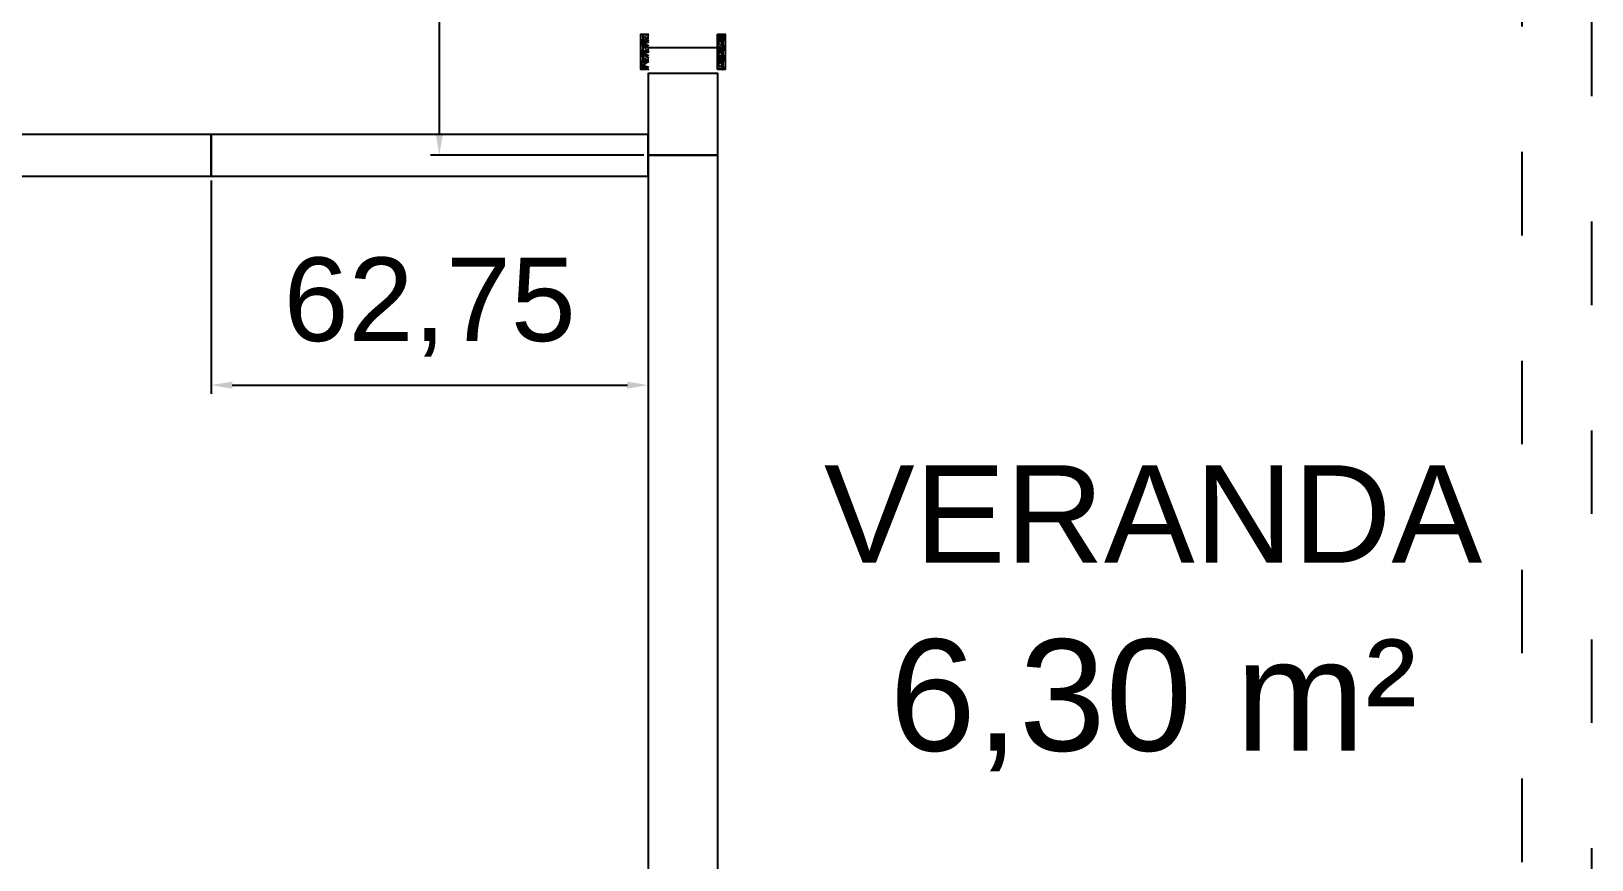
# Model space of a CAD drawing. Header units: centimetres. Extents: x -114 to 2948, y -828 to 1257.
# Drawn here: x 2694.9 to 2919, y 280.3 to 399.3 of the extents above; entities that cross this region are included whole.
import ezdxf
from ezdxf.enums import TextEntityAlignment as Align

# ---------------------------------------------------------------- set-up
doc = ezdxf.new("R2010")
doc.units = ezdxf.units.CM
doc.linetypes.add('VERANDA_KESIK', pattern=[30, 12, -18])
for name, color, linetype in [('MONTAJ_OZEL_OLCU', 6, 'Continuous'), ('MONTAJ_OZEL_PANO', 6, 'Continuous'), ('MONTAJ_STANDART', 7, 'Continuous'), ('MONTAJ_YAZI', 7, 'Continuous'), ('VERANDA_PROFIL_100', 1, 'VERANDA_KESIK')]:
    doc.layers.add(name, color=color, linetype=linetype)
doc.styles.get("Standard").update_dxf_attribs({"font": 'Arial.ttf'})
doc.dimstyles.new('ISO-25', dxfattribs={"dimtxt": 12, "dimasz": 3, "dimexe": 1.25, "dimexo": 0.625, "dimgap": 4, "dimtad": 1, "dimtxsty": 'Standard', "dimcen": 2.5, "dimadec": 0, "dimazin": 0, "dimtfac": 1, "dimtmove": 0, "dimatfit": 3, "dimfxl": 1, "dimarcsym": 0})

# ---------------------------------------------------------------- blocks, each defined once
blk = doc.blocks.new('MNT_BOM_D01_1255p0_V_DOLU_PP')
at = {"color": 0}
blk.add_lwpolyline([(0, 0), (10, 0), (10, 125.5), (0, 125.5)], close=True, dxfattribs=at)
blk = doc.blocks.new('*D226')
at = {"layer": 'Defpoints', "color": 0, "transparency": 16777216}
for p in [(2753.5, 502), (2783.5, 502), (2783.5, 381.5)]:
    blk.add_point(p, dxfattribs=at)
at = {"layer": 'MONTAJ_OZEL_OLCU', "color": 0, "lineweight": -2, "transparency": 16777216}
for p, q in [((2782.88, 502), (2752.25, 502)), ((2753.5, 384.5), (2753.5, 499)), ((2782.88, 381.5), (2752.25, 381.5))]:
    blk.add_line(p, q, dxfattribs=at)
at = {"layer": 'MONTAJ_OZEL_OLCU', "color": 0, "transparency": 16777216}
for points in [[(2753, 499), (2754, 499), (2753.5, 502)], [(2753, 384.5), (2754, 384.5), (2753.5, 381.5)]]:
    blk.add_solid(points, dxfattribs=at)
at = {"layer": 'MONTAJ_OZEL_OLCU', "color": 0, "transparency": 16777216, "insert": (2742.29, 441.75), "char_height": 12, "attachment_point": 5, "rotation": 90}
blk.add_mtext('120,5', dxfattribs=at)
blk = doc.blocks.new('MNT_BOM_K02_DIS_KAPI_ACIKLIK970')
at = {"color": 133, "linetype": 'Continuous', "lineweight": 25, "true_color": 0x6ec1dd}
for p, q in [((54287.99, 7079.63), (54287.42, 7078.5)), ((54287.99, 7079.63), (54287.7, 7079.35)), ((54288.27, 7079.63), (54287.99, 7079.35)), ((54288.55, 7078.5), (54288.27, 7079.63)), ((54288.27, 7079.63), (54288.55, 7079.63)), ((54288.55, 7079.63), (54288.55, 7079.35)), ((54288.55, 7079.63), (54288.83, 7078.79)), ((54289.68, 7079.63), (54289.11, 7078.5)), ((54289.39, 7079.63), (54289.39, 7079.35)), ((54290.24, 7078.5), (54289.68, 7079.63)), ((54289.68, 7079.63), (54289.68, 7079.35)), ((54289.68, 7079.63), (54289.96, 7079.63)), ((54290.24, 7079.63), (54289.96, 7079.35)), ((54289.96, 7079.63), (54290.24, 7078.79)), ((54291.09, 7079.63), (54290.52, 7078.5)), ((54291.09, 7079.63), (54290.8, 7079.35)), ((54291.65, 7078.5), (54291.09, 7079.63)), ((54291.09, 7079.63), (54291.09, 7079.35)), ((54291.09, 7079.63), (54291.37, 7079.63)), ((54291.37, 7079.63), (54291.93, 7078.79)), ((54291.65, 7079.63), (54291.65, 7079.35)), ((54287.7, 7079.35), (54287.42, 7079.35)), ((54287.42, 7078.79), (54287.7, 7079.35)), ((54287.7, 7079.35), (54287.99, 7079.35)), ((54287.7, 7078.5), (54287.99, 7079.35)), ((54287.99, 7079.35), (54288.55, 7078.5)), ((54289.39, 7079.35), (54288.55, 7079.35)), ((54288.55, 7078.79), (54288.55, 7078.5)), ((54288.55, 7078.79), (54288.83, 7078.79)), ((54288.83, 7078.79), (54289.11, 7079.35)), ((54288.83, 7078.5), (54288.83, 7078.79)), ((54289.39, 7079.35), (54289.11, 7079.35)), ((54289.39, 7079.35), (54289.68, 7079.35)), ((54289.39, 7078.5), (54289.68, 7079.35)), ((54289.68, 7079.35), (54289.96, 7078.5)), ((54290.8, 7079.35), (54289.96, 7079.35)), ((54290.24, 7078.79), (54289.96, 7078.5)), ((54290.24, 7078.79), (54290.8, 7079.35)), ((54290.24, 7078.5), (54290.24, 7078.79)), ((54290.24, 7078.79), (54290.24, 7078.79)), ((54290.52, 7068.64), (54290.52, 7078.5)), ((54290.8, 7079.35), (54290.8, 7079.35)), ((54290.8, 7079.35), (54291.09, 7079.35)), ((54290.8, 7078.5), (54291.09, 7079.35)), ((54291.09, 7079.35), (54291.37, 7078.5)), ((54292.5, 7079.35), (54291.65, 7079.35)), ((54291.65, 7078.79), (54291.65, 7078.5)), ((54291.65, 7078.79), (54291.93, 7078.79)), ((54291.93, 7078.79), (54292.21, 7079.35)), ((54291.93, 7078.5), (54291.93, 7078.79)), ((54292.5, 7079.35), (54292.21, 7079.35)), ((54292.5, 7079.07), (54292.21, 7078.5)), ((54292.21, 7078.5), (54292.5, 7078.79)), ((54287.42, 7068.64), (54292.5, 7068.64)), ((54287.7, 7068.64), (54287.42, 7067.79)), ((54287.42, 7068.35), (54287.7, 7068.64)), ((54287.7, 7067.79), (54287.99, 7068.64)), ((54287.99, 7068.64), (54288.55, 7068.07)), ((54288.55, 7068.64), (54288.83, 7068.35)), ((54288.83, 7068.07), (54289.11, 7068.64)), ((54289.11, 7067.79), (54289.68, 7068.64)), ((54289.68, 7068.64), (54289.96, 7068.07)), ((54290.24, 7067.79), (54289.96, 7068.64)), ((54290.24, 7068.07), (54290.52, 7068.64)), ((54290.24, 7068.64), (54290.24, 7068.35)), ((54290.8, 7068.64), (54290.52, 7067.79)), ((54290.8, 7067.79), (54291.09, 7068.64)), ((54291.09, 7068.64), (54291.65, 7068.07)), ((54291.65, 7068.64), (54291.93, 7068.35)), ((54291.93, 7068.07), (54292.21, 7068.64)), ((54287.42, 7067.79), (54287.7, 7067.79)), ((54287.42, 7067.79), (54287.42, 7067.79)), ((54287.42, 7067.79), (54287.7, 7067.79)), ((54287.7, 7067.79), (54287.7, 7068.07)), ((54288.55, 7068.07), (54287.7, 7068.07)), ((54287.7, 7067.79), (54287.7, 7067.51)), ((54287.7, 7067.79), (54287.7, 7067.51)), ((54288.55, 7068.35), (54288.55, 7068.07)), ((54288.55, 7068.35), (54288.83, 7068.35)), ((54288.83, 7067.79), (54288.55, 7068.07)), ((54288.83, 7067.79), (54288.55, 7067.51)), ((54288.83, 7067.79), (54288.83, 7068.07)), ((54288.83, 7067.79), (54289.11, 7067.79)), ((54288.83, 7067.79), (54288.83, 7067.51)), ((54288.83, 7067.79), (54289.11, 7067.79)), ((54289.39, 7067.79), (54289.11, 7068.07)), ((54290.24, 7068.07), (54289.11, 7068.07)), ((54289.11, 7067.79), (54289.11, 7067.51)), ((54289.39, 7067.79), (54289.39, 7067.51)), ((54290.24, 7068.35), (54289.96, 7068.07)), ((54290.24, 7068.35), (54290.24, 7068.35)), ((54290.24, 7067.79), (54290.24, 7068.07)), ((54290.52, 7067.79), (54290.24, 7068.07)), ((54290.24, 7067.79), (54290.24, 7067.51)), ((54290.24, 7067.79), (54290.24, 7067.51)), ((54290.52, 7067.51), (54290.52, 7067.79)), ((54290.52, 7067.79), (54290.8, 7067.79)), ((54290.52, 7067.79), (54290.52, 7067.51)), ((54290.52, 7067.79), (54290.8, 7067.79)), ((54290.8, 7067.79), (54290.8, 7068.07)), ((54291.65, 7068.07), (54290.8, 7068.07)), ((54290.8, 7067.79), (54290.8, 7067.51)), ((54290.8, 7067.79), (54290.8, 7067.51)), ((54291.65, 7068.35), (54291.65, 7068.07)), ((54291.65, 7068.35), (54291.93, 7068.35)), ((54291.65, 7067.79), (54291.65, 7068.07)), ((54291.65, 7067.79), (54291.65, 7067.51)), ((54291.93, 7067.79), (54291.93, 7068.07)), ((54291.93, 7067.79), (54292.5, 7067.79)), ((54291.93, 7067.79), (54292.21, 7067.79)), ((54291.93, 7067.79), (54291.93, 7067.51)), ((54291.93, 7067.79), (54292.21, 7067.79)), ((54292.5, 7067.79), (54292.21, 7068.07)), ((54292.5, 7068.07), (54292.21, 7068.07)), ((54292.21, 7067.79), (54292.5, 7068.07)), ((54292.5, 7067.79), (54292.21, 7067.51)), ((54292.21, 7067.79), (54292.21, 7067.51))]:
    blk.add_line(p, q, dxfattribs=at)
for points in [[(54287.42, 7078.5), (54287.42, 7079.63), (54292.5, 7079.63), (54292.5, 7078.5)], [(54292.5, 7068.64), (54292.5, 7067.51), (54287.42, 7067.51), (54287.42, 7068.64)], [(54288.83, 7067.51), (54288.83, 7067.79), (54288.27, 7068.64)], [(54289.39, 7068.64), (54288.83, 7067.79), (54288.83, 7067.51)], [(54291.93, 7067.51), (54291.93, 7067.79), (54291.37, 7068.64)], [(54292.5, 7068.64), (54291.93, 7067.79), (54291.93, 7067.51)], [(54287.42, 7067.51), (54287.42, 7067.79), (54288.83, 7067.79), (54290.24, 7067.79), (54291.65, 7067.79)]]:
    blk.add_lwpolyline(points, dxfattribs=at)
blk = doc.blocks.new('MNT_BOM_D07_1205p0_V_K02_PP')
at = {"color": 0}
blk.add_lwpolyline([(0, 0), (10, 0), (10, 11.75), (0, 11.75)], close=True, dxfattribs=at)
at = {"rotation": 90}
blk.add_blockref('MNT_BOM_K02_DIS_KAPI_ACIKLIK970', (7078.57, -54275.1), dxfattribs=at)
blk = doc.blocks.new('MNT_BOM_I01_1255p0_H_DOLU_PP')
at = {"color": 0}
blk.add_lwpolyline([(0, 0), (125.5, 0), (125.5, 6), (0, 6)], close=True, dxfattribs=at)
blk = doc.blocks.new('*D230')
at = {"layer": 'Defpoints', "color": 0, "transparency": 16777216}
for p in [(2720.75, 378.5), (2783.5, 378.5), (2783.5, 348.5)]:
    blk.add_point(p, dxfattribs=at)
at = {"layer": 'MONTAJ_OZEL_OLCU', "color": 0, "lineweight": -2, "transparency": 16777216}
for p, q in [((2720.75, 377.88), (2720.75, 347.25)), ((2783.5, 377.88), (2783.5, 347.25)), ((2723.75, 348.5), (2780.5, 348.5))]:
    blk.add_line(p, q, dxfattribs=at)
at = {"layer": 'MONTAJ_OZEL_OLCU', "color": 0, "transparency": 16777216}
for points in [[(2723.75, 349), (2723.75, 348), (2720.75, 348.5)], [(2780.5, 349), (2780.5, 348), (2783.5, 348.5)]]:
    blk.add_solid(points, dxfattribs=at)
at = {"layer": 'MONTAJ_OZEL_OLCU', "color": 0, "transparency": 16777216, "insert": (2752.12, 359.71), "char_height": 12, "attachment_point": 5}
blk.add_mtext('62,75', dxfattribs=at)
blk = doc.blocks.new('MNT_BOM_I06_627p5_H_DOLU_PP')
at = {"color": 0}
blk.add_lwpolyline([(0, 0), (62.75, 0), (62.75, 6), (0, 6)], close=True, dxfattribs=at)
blk = doc.blocks.new('MNT_BOM_V03_VERANDA')
at = {"layer": 'VERANDA_PROFIL_100', "linetype": 'VERANDA_KESIK'}
for p, q in [((763, 10), (763, 502)), ((773, 0), (773, 502))]:
    blk.add_line(p, q, dxfattribs=at)

msp = doc.modelspace()

# ---------------------------------------------------------------- block references
at = {"layer": 'MONTAJ_OZEL_PANO'}
for name, p in [('MNT_BOM_D07_1205p0_V_K02_PP', (2783.5, 381.5)), ('MNT_BOM_I06_627p5_H_DOLU_PP', (2720.75, 378.5))]:
    msp.add_blockref(name, p, dxfattribs=at)
at = {"layer": 'MONTAJ_STANDART'}
for name, p in [('MNT_BOM_I01_1255p0_H_DOLU_PP', (2595.25, 378.5)), ('MNT_BOM_D01_1255p0_V_DOLU_PP', (2783.5, 256))]:
    msp.add_blockref(name, p, dxfattribs=at)
at = {"layer": 'VERANDA_PROFIL_100'}
msp.add_blockref('MNT_BOM_V03_VERANDA', (2146, 0), dxfattribs=at)

# ---------------------------------------------------------------- texts
at = {"layer": 'MONTAJ_YAZI'}
for s, height, p in [('VERANDA', 14, (2856, 330)), ('6,30 m²', 16, (2856, 304))]:
    msp.add_text(s, height=height, dxfattribs=at).set_placement(p, align=Align.MIDDLE_CENTER)

# ---------------------------------------------------------------- dimensions: what is measured, and where the dimension line sits
at = {"layer": 'MONTAJ_OZEL_OLCU'}
dim = msp.add_linear_dim(base=(2753.5, 502), p1=(2783.5, 381.5), p2=(2783.5, 502), angle=90, dimstyle='ISO-25', dxfattribs=at)
dim.commit()
dim.dimension.update_dxf_attribs({"geometry": '*D226', "text_midpoint": (2742.289, 441.75)})
dim = msp.add_linear_dim(base=(2783.5, 348.5), p1=(2720.75, 378.5), p2=(2783.5, 378.5), dimstyle='ISO-25', dxfattribs=at)
dim.commit()
dim.dimension.update_dxf_attribs({"geometry": '*D230', "text_midpoint": (2752.125, 359.711)})

doc.saveas('drawing.dxf')
